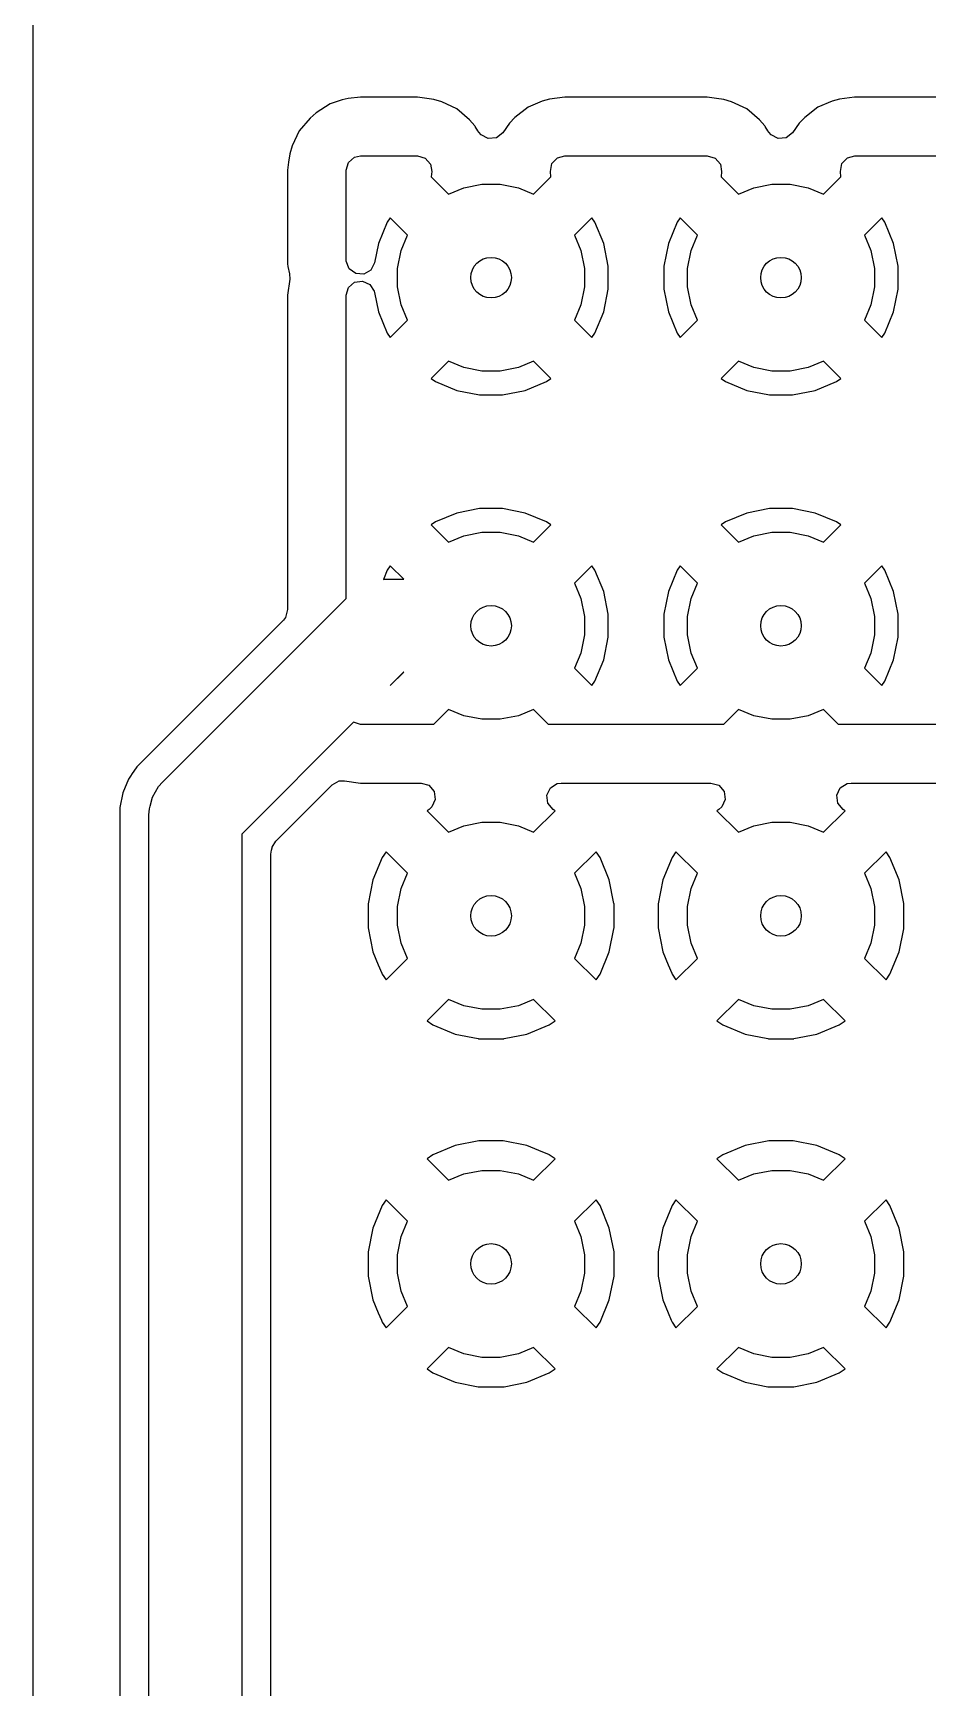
# Model space of a CAD drawing. Header units: inches. Extents: x 0.01 to 5.35, y 0.01 to 3.37.
# Drawn here: x 0.397 to 0.701, y 1.937 to 2.499 of the extents above; entities that cross this region are included whole.
import ezdxf

# ---------------------------------------------------------------- set-up
doc = ezdxf.new("R2010")
doc.units = ezdxf.units.IN
doc.header["$MEASUREMENT"] = 0
doc.layers.add('BLACK', color=250, linetype='CONTINUOUS')

msp = doc.modelspace()

# ---------------------------------------------------------------- linework, layer by layer
at = {"layer": 'BLACK', "linetype": 'CONTINUOUS'}
for p, q in [((0.39711, 2.23583), (0.39711, 2.63677)), ((0.50404, 2.47638), (0.50201, 2.47593)), ((0.50827, 2.47683), (0.50404, 2.47638)), ((0.50404, 2.47638), (0.50404, 2.47638)), ((0.52759, 2.47683), (0.50827, 2.47683)), ((0.50827, 2.47683), (0.50827, 2.47683)), ((0.50827, 2.47683), (0.50827, 2.47683)), ((0.50827, 2.47683), (0.50827, 2.47683)), ((0.53075, 2.47638), (0.52759, 2.47683)), ((0.52759, 2.47683), (0.52759, 2.47683)), ((0.53319, 2.47602), (0.53075, 2.47638)), ((0.57761, 2.47683), (0.57243, 2.47614)), ((0.62601, 2.47683), (0.57761, 2.47683)), ((0.62918, 2.47638), (0.62601, 2.47683)), ((0.62601, 2.47683), (0.62601, 2.47683)), ((0.63162, 2.47602), (0.62918, 2.47638)), ((0.67603, 2.47683), (0.67086, 2.47614)), ((0.72444, 2.47683), (0.67603, 2.47683)), ((0.49321, 2.47153), (0.49113, 2.46973)), ((0.49797, 2.47459), (0.49321, 2.47153)), ((0.49321, 2.47153), (0.49321, 2.47153)), ((0.50201, 2.47593), (0.49797, 2.47459)), ((0.49797, 2.47459), (0.49797, 2.47459)), ((0.53583, 2.47525), (0.53319, 2.47602)), ((0.53319, 2.47602), (0.53319, 2.47602)), ((0.53319, 2.47602), (0.53319, 2.47602)), ((0.54099, 2.4729), (0.53583, 2.47525)), ((0.53583, 2.47525), (0.53583, 2.47525)), ((0.53583, 2.47525), (0.53583, 2.47525)), ((0.54527, 2.46919), (0.54099, 2.4729)), ((0.54099, 2.4729), (0.54099, 2.4729)), ((0.54099, 2.4729), (0.54099, 2.4729)), ((0.56515, 2.47347), (0.56071, 2.46996)), ((0.56998, 2.47548), (0.56515, 2.47347)), ((0.56515, 2.47347), (0.56515, 2.47347)), ((0.57243, 2.47614), (0.56998, 2.47548)), ((0.57243, 2.47614), (0.57243, 2.47614)), ((0.63426, 2.47525), (0.63162, 2.47602)), ((0.63162, 2.47602), (0.63162, 2.47602)), ((0.63162, 2.47602), (0.63162, 2.47602)), ((0.63941, 2.4729), (0.63426, 2.47525)), ((0.63426, 2.47525), (0.63426, 2.47525)), ((0.63426, 2.47525), (0.63426, 2.47525)), ((0.64369, 2.46919), (0.63941, 2.4729)), ((0.63941, 2.4729), (0.63941, 2.4729)), ((0.63941, 2.4729), (0.63941, 2.4729)), ((0.66358, 2.47347), (0.65914, 2.46996)), ((0.6684, 2.47548), (0.66358, 2.47347)), ((0.66358, 2.47347), (0.66358, 2.47347)), ((0.67086, 2.47614), (0.6684, 2.47548)), ((0.67086, 2.47614), (0.67086, 2.47614)), ((0.48742, 2.46545), (0.48507, 2.46029)), ((0.49113, 2.46973), (0.48742, 2.46545)), ((0.48742, 2.46545), (0.48742, 2.46545)), ((0.54707, 2.46711), (0.54527, 2.46919)), ((0.54527, 2.46919), (0.54527, 2.46919)), ((0.54527, 2.46919), (0.54527, 2.46919)), ((0.54724, 2.46684), (0.54707, 2.46711)), ((0.54707, 2.46711), (0.54707, 2.46711)), ((0.54814, 2.46545), (0.54724, 2.46684)), ((0.54846, 2.46494), (0.54814, 2.46545)), ((0.55882, 2.46796), (0.55655, 2.46476)), ((0.56071, 2.46996), (0.55882, 2.46796)), ((0.64549, 2.46711), (0.64369, 2.46919)), ((0.64369, 2.46919), (0.64369, 2.46919)), ((0.64369, 2.46919), (0.64369, 2.46919)), ((0.64567, 2.46684), (0.64549, 2.46711)), ((0.64549, 2.46711), (0.64549, 2.46711)), ((0.64656, 2.46545), (0.64567, 2.46684)), ((0.64689, 2.46494), (0.64656, 2.46545)), ((0.65724, 2.46796), (0.65498, 2.46476)), ((0.65914, 2.46996), (0.65724, 2.46796)), ((0.48507, 2.46029), (0.48429, 2.45765)), ((0.54921, 2.46404), (0.54846, 2.46494)), ((0.55166, 2.46278), (0.54921, 2.46404)), ((0.5544, 2.46305), (0.55166, 2.46278)), ((0.55655, 2.46476), (0.5544, 2.46305)), ((0.64764, 2.46404), (0.64689, 2.46494)), ((0.65008, 2.46278), (0.64764, 2.46404)), ((0.65282, 2.46305), (0.65008, 2.46278)), ((0.65498, 2.46476), (0.65282, 2.46305)), ((0.48387, 2.45474), (0.48348, 2.45205)), ((0.48429, 2.45765), (0.48387, 2.45474)), ((0.50339, 2.45205), (0.50416, 2.45469)), ((0.50416, 2.45469), (0.50624, 2.45649)), ((0.50624, 2.45649), (0.50827, 2.45693)), ((0.50827, 2.45693), (0.52759, 2.45693)), ((0.52759, 2.45693), (0.53023, 2.45615)), ((0.53023, 2.45615), (0.53203, 2.45408)), ((0.53203, 2.45408), (0.53245, 2.45157)), ((0.57275, 2.45157), (0.57326, 2.45427)), ((0.57326, 2.45427), (0.57516, 2.45627)), ((0.57516, 2.45627), (0.57761, 2.45693)), ((0.57761, 2.45693), (0.62601, 2.45693)), ((0.62601, 2.45693), (0.62865, 2.45615)), ((0.62865, 2.45615), (0.63045, 2.45408)), ((0.63045, 2.45408), (0.63087, 2.45157)), ((0.67118, 2.45157), (0.67169, 2.45427)), ((0.67169, 2.45427), (0.67358, 2.45627)), ((0.67358, 2.45627), (0.67604, 2.45693)), ((0.67604, 2.45693), (0.72444, 2.45693)), ((0.48348, 2.45205), (0.48348, 2.45205)), ((0.48348, 2.45205), (0.48348, 2.42157)), ((0.50339, 2.42157), (0.50339, 2.45205)), ((0.53245, 2.45157), (0.53227, 2.44983)), ((0.53227, 2.44983), (0.53815, 2.44396)), ((0.56705, 2.44396), (0.57292, 2.44983)), ((0.57292, 2.44983), (0.57275, 2.45157)), ((0.63087, 2.45157), (0.6307, 2.44983)), ((0.6307, 2.44983), (0.63658, 2.44396)), ((0.66547, 2.44396), (0.67135, 2.44983)), ((0.67135, 2.44983), (0.67118, 2.45157)), ((0.53815, 2.44396), (0.54334, 2.44611)), ((0.54334, 2.44611), (0.54947, 2.44733)), ((0.54947, 2.44733), (0.55572, 2.44733)), ((0.55572, 2.44733), (0.56186, 2.44611)), ((0.56186, 2.44611), (0.56705, 2.44396)), ((0.63658, 2.44396), (0.64177, 2.44611)), ((0.64177, 2.44611), (0.6479, 2.44733)), ((0.6479, 2.44733), (0.65415, 2.44733)), ((0.65415, 2.44733), (0.66028, 2.44611)), ((0.66028, 2.44611), (0.66547, 2.44396)), ((0.51736, 2.43443), (0.51436, 2.42719)), ((0.51836, 2.43591), (0.51736, 2.43443)), ((0.52423, 2.43004), (0.51836, 2.43591)), ((0.58684, 2.43591), (0.58097, 2.43004)), ((0.58784, 2.43443), (0.58684, 2.43591)), ((0.59083, 2.42719), (0.58784, 2.43443)), ((0.61579, 2.43443), (0.61279, 2.42719)), ((0.61678, 2.43591), (0.61579, 2.43443)), ((0.62266, 2.43004), (0.61678, 2.43591)), ((0.68527, 2.43591), (0.67939, 2.43004)), ((0.68626, 2.43443), (0.68527, 2.43591)), ((0.68926, 2.42719), (0.68626, 2.43443)), ((0.51436, 2.42719), (0.51306, 2.42062)), ((0.51436, 2.42719), (0.51436, 2.42719)), ((0.52208, 2.42485), (0.52423, 2.43004)), ((0.58097, 2.43004), (0.58312, 2.42485)), ((0.59236, 2.41951), (0.59083, 2.42719)), ((0.59083, 2.42719), (0.59083, 2.42719)), ((0.61279, 2.42719), (0.61126, 2.41951)), ((0.61279, 2.42719), (0.61279, 2.42719)), ((0.62051, 2.42485), (0.62266, 2.43004)), ((0.67939, 2.43004), (0.68154, 2.42485)), ((0.69079, 2.41951), (0.68926, 2.42719)), ((0.68926, 2.42719), (0.68926, 2.42719)), ((0.48348, 2.42157), (0.4835, 2.42068)), ((0.4835, 2.42068), (0.48352, 2.42025)), ((0.48352, 2.42025), (0.48358, 2.41936)), ((0.50341, 2.42114), (0.50339, 2.42157)), ((0.50441, 2.41858), (0.50341, 2.42114)), ((0.51306, 2.42062), (0.51178, 2.41818)), ((0.52086, 2.41872), (0.52208, 2.42485)), ((0.58312, 2.42485), (0.58433, 2.41872)), ((0.61929, 2.41872), (0.62051, 2.42485)), ((0.68154, 2.42485), (0.68276, 2.41872)), ((0.48426, 2.41502), (0.48348, 2.40961)), ((0.48358, 2.41936), (0.48418, 2.41683)), ((0.48418, 2.41683), (0.48426, 2.41502)), ((0.50664, 2.41697), (0.50441, 2.41858)), ((0.50939, 2.41682), (0.50664, 2.41697)), ((0.51178, 2.41818), (0.50939, 2.41682)), ((0.52086, 2.41246), (0.52086, 2.41872)), ((0.58433, 2.41872), (0.58433, 2.41246)), ((0.59236, 2.41167), (0.59236, 2.41951)), ((0.59236, 2.41951), (0.59236, 2.41951)), ((0.61126, 2.41951), (0.61126, 2.41167)), ((0.61929, 2.41246), (0.61929, 2.41872)), ((0.68276, 2.41872), (0.68276, 2.41246)), ((0.69079, 2.41167), (0.69079, 2.41951)), ((0.69079, 2.41951), (0.69079, 2.41951)), ((0.48348, 2.40961), (0.48348, 2.30346)), ((0.50339, 2.40961), (0.50416, 2.41225)), ((0.50339, 2.30676), (0.50339, 2.40961)), ((0.50416, 2.41225), (0.50624, 2.41405)), ((0.50624, 2.41405), (0.50896, 2.41444)), ((0.50896, 2.41444), (0.51146, 2.4133)), ((0.51146, 2.4133), (0.51295, 2.41099)), ((0.51295, 2.41099), (0.51306, 2.41056)), ((0.51306, 2.41056), (0.51436, 2.40399)), ((0.52208, 2.40633), (0.52086, 2.41246)), ((0.58433, 2.41246), (0.58312, 2.40633)), ((0.59083, 2.40399), (0.59236, 2.41167)), ((0.59236, 2.41167), (0.59236, 2.41167)), ((0.61126, 2.41167), (0.61279, 2.40399)), ((0.62051, 2.40633), (0.61929, 2.41246)), ((0.68276, 2.41246), (0.68154, 2.40633)), ((0.68926, 2.40399), (0.69079, 2.41167)), ((0.69079, 2.41167), (0.69079, 2.41167)), ((0.51436, 2.40399), (0.51436, 2.40399)), ((0.51436, 2.40399), (0.51736, 2.39676)), ((0.52423, 2.40114), (0.52208, 2.40633)), ((0.58312, 2.40633), (0.58097, 2.40114)), ((0.58784, 2.39676), (0.59083, 2.40399)), ((0.59083, 2.40399), (0.59083, 2.40399)), ((0.61279, 2.40399), (0.61279, 2.40399)), ((0.61279, 2.40399), (0.61579, 2.39676)), ((0.62266, 2.40114), (0.62051, 2.40633)), ((0.68154, 2.40633), (0.67939, 2.40114)), ((0.68626, 2.39676), (0.68926, 2.40399)), ((0.68926, 2.40399), (0.68926, 2.40399)), ((0.51836, 2.39527), (0.52423, 2.40114)), ((0.58097, 2.40114), (0.58684, 2.39527)), ((0.61678, 2.39527), (0.62266, 2.40114)), ((0.67939, 2.40114), (0.68527, 2.39527)), ((0.51736, 2.39676), (0.51836, 2.39527)), ((0.58684, 2.39527), (0.58784, 2.39676)), ((0.58684, 2.39527), (0.58684, 2.39527)), ((0.58784, 2.39676), (0.58784, 2.39676)), ((0.61579, 2.39676), (0.61678, 2.39527)), ((0.68527, 2.39527), (0.68626, 2.39676)), ((0.68527, 2.39527), (0.68527, 2.39527)), ((0.68626, 2.39676), (0.68626, 2.39676)), ((0.53815, 2.38722), (0.53227, 2.38135)), ((0.54334, 2.38507), (0.53815, 2.38722)), ((0.56705, 2.38722), (0.56186, 2.38507)), ((0.57292, 2.38135), (0.56705, 2.38722)), ((0.63658, 2.38722), (0.6307, 2.38135)), ((0.64177, 2.38507), (0.63658, 2.38722)), ((0.66547, 2.38722), (0.66028, 2.38507)), ((0.67135, 2.38135), (0.66547, 2.38722)), ((0.53227, 2.38135), (0.53376, 2.38035)), ((0.54947, 2.38385), (0.54334, 2.38507)), ((0.55572, 2.38385), (0.54947, 2.38385)), ((0.56186, 2.38507), (0.55572, 2.38385)), ((0.57143, 2.38035), (0.57292, 2.38135)), ((0.57292, 2.38135), (0.57292, 2.38135)), ((0.6307, 2.38135), (0.63219, 2.38035)), ((0.6479, 2.38385), (0.64177, 2.38507)), ((0.65415, 2.38385), (0.6479, 2.38385)), ((0.66028, 2.38507), (0.65415, 2.38385)), ((0.66986, 2.38035), (0.67135, 2.38135)), ((0.67135, 2.38135), (0.67135, 2.38135)), ((0.53376, 2.38035), (0.541, 2.37735)), ((0.541, 2.37735), (0.541, 2.37735)), ((0.541, 2.37735), (0.54868, 2.37583)), ((0.54868, 2.37583), (0.54868, 2.37583)), ((0.54868, 2.37583), (0.55651, 2.37583)), ((0.55651, 2.37583), (0.5642, 2.37735)), ((0.55651, 2.37583), (0.55651, 2.37583)), ((0.5642, 2.37735), (0.57143, 2.38035)), ((0.5642, 2.37735), (0.5642, 2.37735)), ((0.57143, 2.38035), (0.57143, 2.38035)), ((0.63219, 2.38035), (0.63942, 2.37735)), ((0.63942, 2.37735), (0.63943, 2.37735)), ((0.63943, 2.37735), (0.64711, 2.37583)), ((0.64711, 2.37583), (0.64711, 2.37583)), ((0.64711, 2.37583), (0.65494, 2.37583)), ((0.65494, 2.37583), (0.66262, 2.37735)), ((0.65494, 2.37583), (0.65494, 2.37583)), ((0.66262, 2.37735), (0.66986, 2.38035)), ((0.66262, 2.37735), (0.66262, 2.37735)), ((0.66986, 2.38035), (0.66986, 2.38035)), ((0.54868, 2.33724), (0.541, 2.33572)), ((0.55651, 2.33724), (0.54868, 2.33724)), ((0.5642, 2.33572), (0.55651, 2.33724)), ((0.64711, 2.33724), (0.63943, 2.33572)), ((0.65494, 2.33724), (0.64711, 2.33724)), ((0.66262, 2.33572), (0.65494, 2.33724)), ((0.53376, 2.33272), (0.53227, 2.33172)), ((0.53227, 2.33172), (0.53815, 2.32585)), ((0.541, 2.33572), (0.53376, 2.33272)), ((0.541, 2.33572), (0.541, 2.33572)), ((0.57143, 2.33272), (0.5642, 2.33572)), ((0.5642, 2.33572), (0.5642, 2.33572)), ((0.56705, 2.32585), (0.57292, 2.33172)), ((0.57292, 2.33172), (0.57143, 2.33272)), ((0.57292, 2.33172), (0.57292, 2.33172)), ((0.63219, 2.33272), (0.6307, 2.33172)), ((0.6307, 2.33172), (0.63658, 2.32585)), ((0.63942, 2.33572), (0.63219, 2.33272)), ((0.63943, 2.33572), (0.63942, 2.33572)), ((0.66986, 2.33272), (0.66262, 2.33572)), ((0.66262, 2.33572), (0.66262, 2.33572)), ((0.66547, 2.32585), (0.67135, 2.33172)), ((0.67135, 2.33172), (0.66986, 2.33272)), ((0.67135, 2.33172), (0.67135, 2.33172)), ((0.53815, 2.32585), (0.54334, 2.328)), ((0.54334, 2.328), (0.54947, 2.32922)), ((0.54947, 2.32922), (0.55572, 2.32922)), ((0.55572, 2.32922), (0.56186, 2.328)), ((0.56186, 2.328), (0.56705, 2.32585)), ((0.63658, 2.32585), (0.64177, 2.328)), ((0.64177, 2.328), (0.6479, 2.32922)), ((0.6479, 2.32922), (0.65415, 2.32922)), ((0.65415, 2.32922), (0.66028, 2.328)), ((0.66028, 2.328), (0.66547, 2.32585)), ((0.51736, 2.31632), (0.51607, 2.31321)), ((0.51836, 2.3178), (0.51736, 2.31632)), ((0.52293, 2.31323), (0.51836, 2.3178)), ((0.58684, 2.3178), (0.58097, 2.31193)), ((0.58784, 2.31632), (0.58684, 2.3178)), ((0.59083, 2.30908), (0.58784, 2.31632)), ((0.61579, 2.31632), (0.61279, 2.30908)), ((0.61678, 2.3178), (0.61579, 2.31632)), ((0.62266, 2.31193), (0.61678, 2.3178)), ((0.68527, 2.3178), (0.67939, 2.31193)), ((0.68626, 2.31632), (0.68527, 2.3178)), ((0.68926, 2.30908), (0.68626, 2.31632)), ((0.51607, 2.31321), (0.51638, 2.31323)), ((0.51638, 2.31323), (0.52293, 2.31323)), ((0.58097, 2.31193), (0.58312, 2.30674)), ((0.59236, 2.3014), (0.59083, 2.30908)), ((0.59083, 2.30908), (0.59083, 2.30908)), ((0.61279, 2.30908), (0.61126, 2.3014)), ((0.61279, 2.30908), (0.61279, 2.30908)), ((0.62051, 2.30674), (0.62266, 2.31193)), ((0.67939, 2.31193), (0.68154, 2.30674)), ((0.69079, 2.3014), (0.68926, 2.30908)), ((0.68926, 2.30908), (0.68926, 2.30908)), ((0.44107, 2.24444), (0.50339, 2.30676)), ((0.4835, 2.30295), (0.48278, 2.30029)), ((0.48348, 2.30346), (0.4835, 2.30295)), ((0.58312, 2.30674), (0.58433, 2.30061)), ((0.61929, 2.30061), (0.62051, 2.30674)), ((0.68154, 2.30674), (0.68276, 2.30061)), ((0.48207, 2.29939), (0.43231, 2.24963)), ((0.48278, 2.30029), (0.48207, 2.29939)), ((0.58433, 2.30061), (0.58433, 2.29435)), ((0.59236, 2.29356), (0.59236, 2.3014)), ((0.59236, 2.3014), (0.59236, 2.3014)), ((0.61126, 2.3014), (0.61126, 2.29356)), ((0.61929, 2.29435), (0.61929, 2.30061)), ((0.68276, 2.30061), (0.68276, 2.29435)), ((0.69079, 2.29356), (0.69079, 2.3014)), ((0.69079, 2.3014), (0.69079, 2.3014)), ((0.58433, 2.29435), (0.58312, 2.28822)), ((0.59083, 2.28588), (0.59236, 2.29356)), ((0.59236, 2.29356), (0.59236, 2.29356)), ((0.61126, 2.29356), (0.61279, 2.28588)), ((0.62051, 2.28822), (0.61929, 2.29435)), ((0.68276, 2.29435), (0.68154, 2.28822)), ((0.68926, 2.28588), (0.69079, 2.29356)), ((0.69079, 2.29356), (0.69079, 2.29356)), ((0.58312, 2.28822), (0.58097, 2.28303)), ((0.58784, 2.27865), (0.59083, 2.28588)), ((0.59083, 2.28588), (0.59083, 2.28588)), ((0.61279, 2.28588), (0.61279, 2.28588)), ((0.61279, 2.28588), (0.61579, 2.27865)), ((0.62266, 2.28303), (0.62051, 2.28822)), ((0.68154, 2.28822), (0.67939, 2.28303)), ((0.68626, 2.27865), (0.68926, 2.28588)), ((0.68926, 2.28588), (0.68926, 2.28588)), ((0.5229, 2.28173), (0.51834, 2.27717)), ((0.51836, 2.27716), (0.52293, 2.28173)), ((0.52293, 2.28173), (0.5229, 2.28173)), ((0.58097, 2.28303), (0.58684, 2.27716)), ((0.61678, 2.27716), (0.62266, 2.28303)), ((0.67939, 2.28303), (0.68527, 2.27716)), ((0.51834, 2.27717), (0.51836, 2.27716)), ((0.58684, 2.27716), (0.58784, 2.27864)), ((0.58684, 2.27716), (0.58684, 2.27716)), ((0.58784, 2.27864), (0.58784, 2.27865)), ((0.61579, 2.27865), (0.61678, 2.27716)), ((0.68527, 2.27716), (0.68626, 2.27864)), ((0.68527, 2.27716), (0.68527, 2.27716)), ((0.68626, 2.27864), (0.68626, 2.27865)), ((0.53815, 2.26911), (0.53305, 2.26402)), ((0.54334, 2.26696), (0.53815, 2.26911)), ((0.56705, 2.26911), (0.56186, 2.26696)), ((0.57214, 2.26402), (0.56705, 2.26911)), ((0.63658, 2.26911), (0.63148, 2.26402)), ((0.64177, 2.26696), (0.63658, 2.26911)), ((0.66547, 2.26911), (0.66028, 2.26696)), ((0.67057, 2.26402), (0.66547, 2.26911)), ((0.50588, 2.26472), (0.46795, 2.22678)), ((0.50827, 2.26402), (0.50588, 2.26472)), ((0.53305, 2.26402), (0.50827, 2.26402)), ((0.54947, 2.26574), (0.54334, 2.26696)), ((0.55572, 2.26574), (0.54947, 2.26574)), ((0.56186, 2.26696), (0.55572, 2.26574)), ((0.63148, 2.26402), (0.57214, 2.26402)), ((0.6479, 2.26574), (0.64177, 2.26696)), ((0.65415, 2.26574), (0.6479, 2.26574)), ((0.66028, 2.26696), (0.65415, 2.26574)), ((0.7299, 2.26402), (0.67057, 2.26402)), ((0.43019, 2.24646), (0.42951, 2.24544)), ((0.43075, 2.2473), (0.43019, 2.24646)), ((0.43019, 2.24646), (0.43019, 2.24646)), ((0.43133, 2.24816), (0.43075, 2.2473)), ((0.43231, 2.24963), (0.43133, 2.24816)), ((0.43231, 2.24963), (0.43231, 2.24963)), ((0.43231, 2.24963), (0.43231, 2.24963)), ((0.42758, 2.24078), (0.42659, 2.23583)), ((0.42951, 2.24544), (0.42758, 2.24078)), ((0.42758, 2.24078), (0.42758, 2.24078)), ((0.42758, 2.24078), (0.42758, 2.24078)), ((0.42951, 2.24544), (0.42951, 2.24544)), ((0.42951, 2.24544), (0.42951, 2.24544)), ((0.43766, 2.23933), (0.43971, 2.24289)), ((0.43971, 2.24289), (0.44107, 2.24444)), ((0.47954, 2.22442), (0.49864, 2.24352)), ((0.49864, 2.24352), (0.50105, 2.24484)), ((0.50105, 2.24484), (0.50278, 2.2449)), ((0.50278, 2.2449), (0.50827, 2.24411)), ((0.50827, 2.24411), (0.50827, 2.24411)), ((0.50827, 2.24411), (0.52882, 2.24411)), ((0.52882, 2.24411), (0.53146, 2.24334)), ((0.53146, 2.24334), (0.53327, 2.24126)), ((0.53327, 2.24126), (0.53366, 2.23854)), ((0.57155, 2.24001), (0.57274, 2.24249)), ((0.57274, 2.24249), (0.57508, 2.24394)), ((0.57508, 2.24394), (0.57637, 2.24411)), ((0.57637, 2.24411), (0.62725, 2.24411)), ((0.62725, 2.24411), (0.62989, 2.24334)), ((0.62989, 2.24334), (0.63169, 2.24126)), ((0.63169, 2.24126), (0.63208, 2.23854)), ((0.66998, 2.24001), (0.67117, 2.24249)), ((0.67117, 2.24249), (0.67351, 2.24394)), ((0.67351, 2.24394), (0.6748, 2.24411)), ((0.6748, 2.24411), (0.72567, 2.24411)), ((0.39711, 0.73874), (0.39711, 2.23583)), ((0.42659, 2.23583), (0.42659, 1.12842)), ((0.43646, 2.23331), (0.43659, 2.23536)), ((0.43659, 2.23536), (0.43682, 2.23623)), ((0.43682, 2.23623), (0.43766, 2.23933)), ((0.53154, 2.23517), (0.53086, 2.23472)), ((0.53251, 2.23604), (0.53154, 2.23517)), ((0.53366, 2.23854), (0.53251, 2.23604)), ((0.5719, 2.23728), (0.57155, 2.24001)), ((0.57366, 2.23517), (0.5719, 2.23728)), ((0.57434, 2.23472), (0.57366, 2.23517)), ((0.62996, 2.23517), (0.62928, 2.23472)), ((0.63094, 2.23604), (0.62996, 2.23517)), ((0.63208, 2.23854), (0.63094, 2.23604)), ((0.67032, 2.23728), (0.66998, 2.24001)), ((0.67209, 2.23517), (0.67032, 2.23728)), ((0.67277, 2.23472), (0.67209, 2.23517)), ((0.43646, 1.13094), (0.43646, 2.23331)), ((0.53086, 2.23472), (0.53086, 2.23472)), ((0.53086, 2.23472), (0.53815, 2.22742)), ((0.53815, 2.22742), (0.54334, 2.22957)), ((0.54334, 2.22957), (0.54947, 2.23079)), ((0.54947, 2.23079), (0.55572, 2.23079)), ((0.55572, 2.23079), (0.56186, 2.22957)), ((0.56186, 2.22957), (0.56705, 2.22742)), ((0.56705, 2.22742), (0.57434, 2.23472)), ((0.57434, 2.23472), (0.57434, 2.23472)), ((0.57434, 2.23472), (0.57434, 2.23472)), ((0.57434, 2.23472), (0.57434, 2.23472)), ((0.62928, 2.23472), (0.62928, 2.23472)), ((0.62928, 2.23472), (0.63658, 2.22742)), ((0.63658, 2.22742), (0.64177, 2.22957)), ((0.64177, 2.22957), (0.6479, 2.23079)), ((0.6479, 2.23079), (0.65415, 2.23079)), ((0.65415, 2.23079), (0.66028, 2.22957)), ((0.66028, 2.22957), (0.66547, 2.22742)), ((0.66547, 2.22742), (0.67277, 2.23472)), ((0.67277, 2.23472), (0.67277, 2.23472)), ((0.67277, 2.23472), (0.67277, 2.23472)), ((0.67277, 2.23472), (0.67277, 2.23472)), ((0.46795, 2.22678), (0.46795, 1.13747)), ((0.4783, 2.22234), (0.47954, 2.22442)), ((0.47781, 2.21997), (0.47801, 2.22135)), ((0.47781, 2.07683), (0.47781, 2.21997)), ((0.47801, 2.22135), (0.47823, 2.22208)), ((0.47823, 2.22208), (0.4783, 2.22234)), ((0.51562, 2.21882), (0.51247, 2.21123)), ((0.51694, 2.2208), (0.51562, 2.21882)), ((0.51562, 2.21882), (0.51562, 2.21882)), ((0.52423, 2.2135), (0.51694, 2.2208)), ((0.51694, 2.2208), (0.51694, 2.2208)), ((0.58826, 2.2208), (0.58097, 2.2135)), ((0.58958, 2.21882), (0.58826, 2.2208)), ((0.58826, 2.2208), (0.58826, 2.2208)), ((0.59273, 2.21123), (0.58958, 2.21882)), ((0.58958, 2.21882), (0.58958, 2.21882)), ((0.58958, 2.21882), (0.58958, 2.21882)), ((0.61404, 2.21882), (0.61089, 2.21123)), ((0.61536, 2.2208), (0.61404, 2.21882)), ((0.61404, 2.21882), (0.61404, 2.21882)), ((0.62266, 2.2135), (0.61536, 2.2208)), ((0.61536, 2.2208), (0.61536, 2.2208)), ((0.68669, 2.2208), (0.67939, 2.2135)), ((0.68801, 2.21882), (0.68669, 2.2208)), ((0.69115, 2.21123), (0.68801, 2.21882)), ((0.68801, 2.21882), (0.68801, 2.21882)), ((0.68801, 2.21882), (0.68801, 2.21882)), ((0.52208, 2.20831), (0.52423, 2.2135)), ((0.58097, 2.2135), (0.58312, 2.20831)), ((0.62051, 2.20831), (0.62266, 2.2135)), ((0.67939, 2.2135), (0.68154, 2.20831)), ((0.51247, 2.21123), (0.51087, 2.20317)), ((0.51247, 2.21123), (0.51247, 2.21123)), ((0.52086, 2.20218), (0.52208, 2.20831)), ((0.58312, 2.20831), (0.58433, 2.20218)), ((0.59431, 2.20328), (0.59273, 2.21123)), ((0.59273, 2.21123), (0.59273, 2.21123)), ((0.59273, 2.21123), (0.59273, 2.21123)), ((0.59273, 2.21123), (0.59273, 2.21123)), ((0.61089, 2.21123), (0.60929, 2.20317)), ((0.61089, 2.21123), (0.61089, 2.21123)), ((0.61929, 2.20218), (0.62051, 2.20831)), ((0.68154, 2.20831), (0.68276, 2.20218)), ((0.69273, 2.20328), (0.69115, 2.21123)), ((0.69115, 2.21123), (0.69115, 2.21123)), ((0.69115, 2.21123), (0.69115, 2.21123)), ((0.69115, 2.21123), (0.69115, 2.21123)), ((0.51087, 2.20317), (0.51087, 2.20317)), ((0.51087, 2.20317), (0.51087, 2.19494)), ((0.52086, 2.19593), (0.52086, 2.20218)), ((0.58433, 2.20218), (0.58433, 2.19593)), ((0.59433, 2.20319), (0.59431, 2.20328)), ((0.59433, 2.20317), (0.59433, 2.20319)), ((0.59433, 2.19494), (0.59433, 2.20317)), ((0.60929, 2.20317), (0.60929, 2.20317)), ((0.60929, 2.20317), (0.60929, 2.19494)), ((0.61929, 2.19593), (0.61929, 2.20218)), ((0.68276, 2.20218), (0.68276, 2.19593)), ((0.69275, 2.20319), (0.69273, 2.20328)), ((0.69276, 2.20317), (0.69275, 2.20319)), ((0.69276, 2.19494), (0.69276, 2.20317)), ((0.52208, 2.1898), (0.52086, 2.19593)), ((0.58433, 2.19593), (0.58312, 2.1898)), ((0.62051, 2.1898), (0.61929, 2.19593)), ((0.68276, 2.19593), (0.68154, 2.1898)), ((0.51087, 2.19494), (0.51087, 2.19494)), ((0.51087, 2.19494), (0.51087, 2.19494)), ((0.51087, 2.19494), (0.51247, 2.18688)), ((0.59273, 2.18688), (0.59427, 2.19464)), ((0.59427, 2.19464), (0.5943, 2.19475)), ((0.5943, 2.19475), (0.59433, 2.19494)), ((0.60929, 2.19494), (0.60929, 2.19494)), ((0.60929, 2.19494), (0.60929, 2.19494)), ((0.60929, 2.19494), (0.61089, 2.18688)), ((0.69115, 2.18688), (0.6927, 2.19464)), ((0.6927, 2.19464), (0.69272, 2.19475)), ((0.69272, 2.19475), (0.69276, 2.19494)), ((0.51247, 2.18688), (0.51247, 2.18688)), ((0.51247, 2.18688), (0.51247, 2.18688)), ((0.51247, 2.18688), (0.51431, 2.18244)), ((0.51694, 2.17731), (0.52423, 2.18461)), ((0.52423, 2.18461), (0.52208, 2.1898)), ((0.58312, 2.1898), (0.58097, 2.18461)), ((0.58097, 2.18461), (0.58826, 2.17731)), ((0.58958, 2.17929), (0.59273, 2.18688)), ((0.59273, 2.18688), (0.59273, 2.18688)), ((0.61089, 2.18688), (0.61089, 2.18688)), ((0.61089, 2.18688), (0.61089, 2.18688)), ((0.61089, 2.18688), (0.61273, 2.18244)), ((0.61536, 2.17731), (0.62266, 2.18461)), ((0.62266, 2.18461), (0.62051, 2.1898)), ((0.68154, 2.1898), (0.67939, 2.18461)), ((0.67939, 2.18461), (0.68669, 2.17731)), ((0.68801, 2.17929), (0.69115, 2.18688)), ((0.69115, 2.18688), (0.69115, 2.18688)), ((0.51431, 2.18244), (0.51549, 2.17959)), ((0.51549, 2.17959), (0.51562, 2.17929)), ((0.51562, 2.17929), (0.51694, 2.17731)), ((0.58826, 2.17731), (0.58958, 2.17929)), ((0.61273, 2.18244), (0.61391, 2.17959)), ((0.61391, 2.17959), (0.61404, 2.17929)), ((0.61404, 2.17929), (0.61536, 2.17731)), ((0.68669, 2.17731), (0.68801, 2.17929)), ((0.51694, 2.17731), (0.51694, 2.17731)), ((0.58826, 2.17731), (0.58826, 2.17731)), ((0.58826, 2.17731), (0.58826, 2.17731)), ((0.61536, 2.17731), (0.61536, 2.17731)), ((0.68669, 2.17731), (0.68669, 2.17731)), ((0.68669, 2.17731), (0.68669, 2.17731)), ((0.53815, 2.17069), (0.53086, 2.16339)), ((0.54334, 2.16854), (0.53815, 2.17069)), ((0.54947, 2.16732), (0.54334, 2.16854)), ((0.56186, 2.16854), (0.55572, 2.16732)), ((0.56705, 2.17069), (0.56186, 2.16854)), ((0.57434, 2.16339), (0.56705, 2.17069)), ((0.63658, 2.17069), (0.62928, 2.16339)), ((0.64177, 2.16854), (0.63658, 2.17069)), ((0.6479, 2.16732), (0.64177, 2.16854)), ((0.66028, 2.16854), (0.65415, 2.16732)), ((0.66547, 2.17069), (0.66028, 2.16854)), ((0.67277, 2.16339), (0.66547, 2.17069)), ((0.53086, 2.16339), (0.53086, 2.16339)), ((0.53086, 2.16339), (0.53086, 2.16339)), ((0.53086, 2.16339), (0.53283, 2.16207)), ((0.53283, 2.16207), (0.54043, 2.15893)), ((0.55572, 2.16732), (0.54947, 2.16732)), ((0.56477, 2.15893), (0.57237, 2.16207)), ((0.57237, 2.16207), (0.57434, 2.16339)), ((0.57434, 2.16339), (0.57434, 2.16339)), ((0.57434, 2.16339), (0.57434, 2.16339)), ((0.62928, 2.16339), (0.62928, 2.16339)), ((0.62928, 2.16339), (0.62928, 2.16339)), ((0.62928, 2.16339), (0.63126, 2.16207)), ((0.63126, 2.16207), (0.63885, 2.15893)), ((0.65415, 2.16732), (0.6479, 2.16732)), ((0.6632, 2.15893), (0.67079, 2.16207)), ((0.67079, 2.16207), (0.67277, 2.16339)), ((0.67277, 2.16339), (0.67277, 2.16339)), ((0.67277, 2.16339), (0.67277, 2.16339)), ((0.54043, 2.15893), (0.54043, 2.15893)), ((0.54043, 2.15893), (0.54819, 2.15738)), ((0.54819, 2.15738), (0.54837, 2.15735)), ((0.54837, 2.15735), (0.54846, 2.15733)), ((0.54846, 2.15733), (0.54849, 2.15732)), ((0.54849, 2.15732), (0.55671, 2.15732)), ((0.55671, 2.15732), (0.5569, 2.15735)), ((0.55671, 2.15732), (0.55671, 2.15732)), ((0.5569, 2.15735), (0.55701, 2.15738)), ((0.55701, 2.15738), (0.56477, 2.15893)), ((0.56477, 2.15893), (0.56477, 2.15893)), ((0.63885, 2.15893), (0.63885, 2.15893)), ((0.63885, 2.15893), (0.64661, 2.15738)), ((0.64661, 2.15738), (0.6468, 2.15735)), ((0.6468, 2.15735), (0.64688, 2.15733)), ((0.64688, 2.15733), (0.64691, 2.15732)), ((0.64691, 2.15732), (0.65513, 2.15732)), ((0.65513, 2.15732), (0.65533, 2.15735)), ((0.65513, 2.15732), (0.65513, 2.15732)), ((0.65533, 2.15735), (0.65543, 2.15738)), ((0.65543, 2.15738), (0.6632, 2.15893)), ((0.6632, 2.15893), (0.6632, 2.15893)), ((0.54849, 2.12268), (0.54043, 2.12107)), ((0.55671, 2.12268), (0.54849, 2.12268)), ((0.54849, 2.12268), (0.54849, 2.12268)), ((0.56477, 2.12107), (0.55671, 2.12268)), ((0.55671, 2.12268), (0.55671, 2.12268)), ((0.64691, 2.12268), (0.63885, 2.12107)), ((0.65513, 2.12268), (0.64691, 2.12268)), ((0.64691, 2.12268), (0.64691, 2.12268)), ((0.6632, 2.12107), (0.65513, 2.12268)), ((0.65513, 2.12268), (0.65513, 2.12268)), ((0.53283, 2.11793), (0.53086, 2.11661)), ((0.54043, 2.12107), (0.53283, 2.11793)), ((0.53283, 2.11793), (0.53283, 2.11793)), ((0.54043, 2.12107), (0.54043, 2.12107)), ((0.57014, 2.11885), (0.56477, 2.12107)), ((0.56477, 2.12107), (0.56477, 2.12107)), ((0.56477, 2.12107), (0.56477, 2.12107)), ((0.56477, 2.12107), (0.56477, 2.12107)), ((0.57216, 2.11801), (0.57014, 2.11885)), ((0.57237, 2.11793), (0.57216, 2.11801)), ((0.57302, 2.11749), (0.57237, 2.11793)), ((0.57434, 2.11661), (0.57302, 2.11749)), ((0.63126, 2.11793), (0.62928, 2.11661)), ((0.63885, 2.12107), (0.63126, 2.11793)), ((0.63126, 2.11793), (0.63126, 2.11793)), ((0.63885, 2.12107), (0.63885, 2.12107)), ((0.66857, 2.11885), (0.6632, 2.12107)), ((0.6632, 2.12107), (0.6632, 2.12107)), ((0.6632, 2.12107), (0.6632, 2.12107)), ((0.6632, 2.12107), (0.6632, 2.12107)), ((0.67059, 2.11801), (0.66857, 2.11885)), ((0.67079, 2.11793), (0.67059, 2.11801)), ((0.67277, 2.11661), (0.67079, 2.11793)), ((0.53086, 2.11661), (0.53086, 2.11661)), ((0.53086, 2.11661), (0.53815, 2.10931)), ((0.53815, 2.10931), (0.54334, 2.11146)), ((0.54334, 2.11146), (0.54947, 2.11268)), ((0.54947, 2.11268), (0.55572, 2.11268)), ((0.55572, 2.11268), (0.56186, 2.11146)), ((0.56186, 2.11146), (0.56705, 2.10931)), ((0.56705, 2.10931), (0.57434, 2.11661)), ((0.57434, 2.11661), (0.57434, 2.11661)), ((0.57434, 2.11661), (0.57434, 2.11661)), ((0.62928, 2.11661), (0.62928, 2.11661)), ((0.62928, 2.11661), (0.62928, 2.11661)), ((0.62928, 2.11661), (0.63658, 2.10931)), ((0.63658, 2.10931), (0.64177, 2.11146)), ((0.64177, 2.11146), (0.6479, 2.11268)), ((0.6479, 2.11268), (0.65415, 2.11268)), ((0.65415, 2.11268), (0.66028, 2.11146)), ((0.66028, 2.11146), (0.66547, 2.10931)), ((0.66547, 2.10931), (0.67277, 2.11661)), ((0.67277, 2.11661), (0.67277, 2.11661)), ((0.51562, 2.10071), (0.51247, 2.09312)), ((0.51694, 2.10269), (0.51562, 2.10071)), ((0.51562, 2.10071), (0.51562, 2.10071)), ((0.52423, 2.09539), (0.51694, 2.10269)), ((0.51694, 2.10269), (0.51694, 2.10269)), ((0.58826, 2.10269), (0.58097, 2.09539)), ((0.58958, 2.10071), (0.58826, 2.10269)), ((0.58826, 2.10269), (0.58826, 2.10269)), ((0.59273, 2.09312), (0.58958, 2.10071)), ((0.58958, 2.10071), (0.58958, 2.10071)), ((0.61404, 2.10071), (0.61089, 2.09312)), ((0.61536, 2.10269), (0.61404, 2.10071)), ((0.61404, 2.10071), (0.61404, 2.10071)), ((0.62266, 2.09539), (0.61536, 2.10269)), ((0.61536, 2.10269), (0.61536, 2.10269)), ((0.68669, 2.10269), (0.67939, 2.09539)), ((0.68801, 2.10071), (0.68669, 2.10269)), ((0.69115, 2.09312), (0.68801, 2.10071)), ((0.68801, 2.10071), (0.68801, 2.10071)), ((0.52208, 2.0902), (0.52423, 2.09539)), ((0.58097, 2.09539), (0.58312, 2.0902)), ((0.62051, 2.0902), (0.62266, 2.09539)), ((0.67939, 2.09539), (0.68154, 2.0902)), ((0.51247, 2.09312), (0.51087, 2.08506)), ((0.51247, 2.09312), (0.51247, 2.09312)), ((0.52086, 2.08407), (0.52208, 2.0902)), ((0.58312, 2.0902), (0.58433, 2.08407)), ((0.59433, 2.08506), (0.59273, 2.09312)), ((0.59273, 2.09312), (0.59273, 2.09312)), ((0.61089, 2.09312), (0.60929, 2.08506)), ((0.61089, 2.09312), (0.61089, 2.09312)), ((0.61929, 2.08407), (0.62051, 2.0902)), ((0.68154, 2.0902), (0.68276, 2.08407)), ((0.69276, 2.08506), (0.69115, 2.09312)), ((0.69115, 2.09312), (0.69115, 2.09312)), ((0.51087, 2.08506), (0.51087, 2.08506)), ((0.51087, 2.08506), (0.51087, 2.07683)), ((0.52086, 2.07782), (0.52086, 2.08407)), ((0.58433, 2.08407), (0.58433, 2.07782)), ((0.59433, 2.07683), (0.59433, 2.08506)), ((0.59433, 2.08506), (0.59433, 2.08506)), ((0.60929, 2.08506), (0.60929, 2.08506)), ((0.60929, 2.08506), (0.60929, 2.07683)), ((0.61929, 2.07782), (0.61929, 2.08407)), ((0.68276, 2.08407), (0.68276, 2.07782)), ((0.69276, 2.07683), (0.69276, 2.08506)), ((0.69276, 2.08506), (0.69276, 2.08506)), ((0.52208, 2.07169), (0.52086, 2.07782)), ((0.58433, 2.07782), (0.58312, 2.07169)), ((0.62051, 2.07169), (0.61929, 2.07782)), ((0.68276, 2.07782), (0.68154, 2.07169)), ((0.47781, 1.88375), (0.47781, 2.07683)), ((0.51087, 2.07683), (0.51087, 2.07683)), ((0.51087, 2.07683), (0.51087, 2.07683)), ((0.51087, 2.07683), (0.51247, 2.06877)), ((0.59273, 2.06877), (0.59433, 2.07683)), ((0.59433, 2.07683), (0.59433, 2.07683)), ((0.59433, 2.07683), (0.59433, 2.07683)), ((0.60929, 2.07683), (0.60929, 2.07683)), ((0.60929, 2.07683), (0.60929, 2.07683)), ((0.60929, 2.07683), (0.61089, 2.06877)), ((0.69115, 2.06877), (0.69276, 2.07683)), ((0.69276, 2.07683), (0.69276, 2.07683)), ((0.69276, 2.07683), (0.69276, 2.07683)), ((0.51247, 2.06877), (0.51247, 2.06877)), ((0.51247, 2.06877), (0.51247, 2.06877)), ((0.51247, 2.06877), (0.51431, 2.06433)), ((0.51694, 2.0592), (0.52423, 2.0665)), ((0.52423, 2.0665), (0.52208, 2.07169)), ((0.58312, 2.07169), (0.58097, 2.0665)), ((0.58097, 2.0665), (0.58826, 2.0592)), ((0.58958, 2.06118), (0.59273, 2.06877)), ((0.59273, 2.06877), (0.59273, 2.06877)), ((0.61089, 2.06877), (0.61089, 2.06877)), ((0.61089, 2.06877), (0.61089, 2.06877)), ((0.61089, 2.06877), (0.61273, 2.06433)), ((0.61536, 2.0592), (0.62266, 2.0665)), ((0.62266, 2.0665), (0.62051, 2.07169)), ((0.68154, 2.07169), (0.67939, 2.0665)), ((0.67939, 2.0665), (0.68669, 2.0592)), ((0.68801, 2.06118), (0.69115, 2.06877)), ((0.69115, 2.06877), (0.69115, 2.06877)), ((0.51431, 2.06433), (0.51534, 2.06185)), ((0.51534, 2.06185), (0.51562, 2.06118)), ((0.51562, 2.06118), (0.51694, 2.0592)), ((0.58826, 2.0592), (0.58958, 2.06118)), ((0.61273, 2.06433), (0.61376, 2.06185)), ((0.61376, 2.06185), (0.61404, 2.06118)), ((0.61404, 2.06118), (0.61536, 2.0592)), ((0.68669, 2.0592), (0.68801, 2.06118)), ((0.51694, 2.0592), (0.51694, 2.0592)), ((0.58826, 2.0592), (0.58826, 2.0592)), ((0.58826, 2.0592), (0.58826, 2.0592)), ((0.61536, 2.0592), (0.61536, 2.0592)), ((0.68669, 2.0592), (0.68669, 2.0592)), ((0.68669, 2.0592), (0.68669, 2.0592)), ((0.53815, 2.05258), (0.53086, 2.04528)), ((0.54334, 2.05043), (0.53815, 2.05258)), ((0.54947, 2.04921), (0.54334, 2.05043)), ((0.56186, 2.05043), (0.55572, 2.04921)), ((0.56705, 2.05258), (0.56186, 2.05043)), ((0.57434, 2.04528), (0.56705, 2.05258)), ((0.63658, 2.05258), (0.62928, 2.04528)), ((0.64177, 2.05043), (0.63658, 2.05258)), ((0.6479, 2.04921), (0.64177, 2.05043)), ((0.66028, 2.05043), (0.65415, 2.04921)), ((0.66547, 2.05258), (0.66028, 2.05043)), ((0.67277, 2.04528), (0.66547, 2.05258)), ((0.53086, 2.04528), (0.53086, 2.04528)), ((0.53086, 2.04528), (0.53086, 2.04528)), ((0.53086, 2.04528), (0.53283, 2.04396)), ((0.53283, 2.04396), (0.54043, 2.04082)), ((0.55572, 2.04921), (0.54947, 2.04921)), ((0.56477, 2.04082), (0.57237, 2.04396)), ((0.57237, 2.04396), (0.57434, 2.04528)), ((0.57434, 2.04528), (0.57434, 2.04528)), ((0.57434, 2.04528), (0.57434, 2.04528)), ((0.62928, 2.04528), (0.62928, 2.04528)), ((0.62928, 2.04528), (0.62928, 2.04528)), ((0.62928, 2.04528), (0.63126, 2.04396)), ((0.63126, 2.04396), (0.63885, 2.04082)), ((0.65415, 2.04921), (0.6479, 2.04921)), ((0.6632, 2.04082), (0.67079, 2.04396)), ((0.67079, 2.04396), (0.67277, 2.04528)), ((0.67277, 2.04528), (0.67277, 2.04528)), ((0.67277, 2.04528), (0.67277, 2.04528)), ((0.54043, 2.04082), (0.54043, 2.04082)), ((0.54043, 2.04082), (0.54819, 2.03927)), ((0.54819, 2.03927), (0.54837, 2.03924)), ((0.54837, 2.03924), (0.54846, 2.03922)), ((0.54846, 2.03922), (0.54849, 2.03921)), ((0.54849, 2.03921), (0.55671, 2.03921)), ((0.55671, 2.03921), (0.5569, 2.03924)), ((0.55671, 2.03921), (0.55671, 2.03921)), ((0.5569, 2.03924), (0.55701, 2.03927)), ((0.55701, 2.03927), (0.56477, 2.04082)), ((0.56477, 2.04082), (0.56477, 2.04082)), ((0.63885, 2.04082), (0.63885, 2.04082)), ((0.63885, 2.04082), (0.64661, 2.03927)), ((0.64661, 2.03927), (0.6468, 2.03924)), ((0.6468, 2.03924), (0.64688, 2.03922)), ((0.64688, 2.03922), (0.64691, 2.03921)), ((0.64691, 2.03921), (0.65513, 2.03921)), ((0.65513, 2.03921), (0.65533, 2.03924)), ((0.65513, 2.03921), (0.65513, 2.03921)), ((0.65533, 2.03924), (0.65543, 2.03927)), ((0.65543, 2.03927), (0.6632, 2.04082)), ((0.6632, 2.04082), (0.6632, 2.04082))]:
    msp.add_line(p, q, dxfattribs=at)
at = {"layer": 'BLACK'}
for centre in [(0.5526, 2.41559), (0.65102, 2.41559), (0.5526, 2.29748), (0.65102, 2.29748), (0.5526, 2.19906), (0.65102, 2.19906), (0.5526, 2.08094), (0.65102, 2.08094)]:
    msp.add_circle(centre, 0.00689, dxfattribs=at)
at = {"layer": 'WHITE'}
for centre in [(0.5526, 2.41559), (0.65102, 2.41559), (0.5526, 2.29748), (0.65102, 2.29748), (0.5526, 2.19906), (0.65102, 2.19906), (0.5526, 2.08094), (0.65102, 2.08094)]:
    msp.add_circle(centre, 0.00689, dxfattribs=at)

doc.saveas('drawing.dxf')
